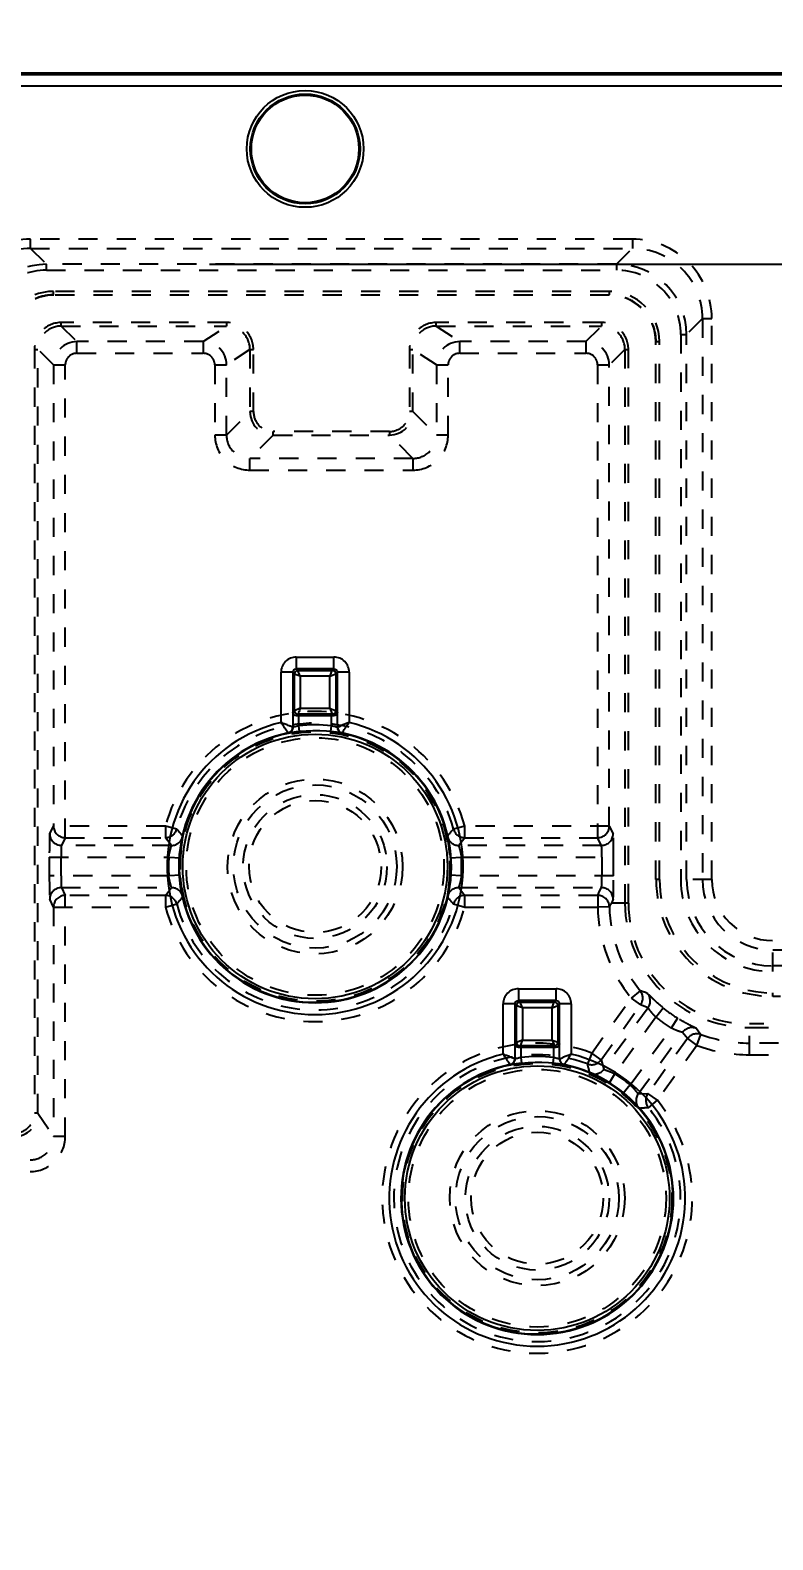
# Model space of a CAD drawing. Header units: millimetres. Extents: x -1265 to 1982, y -12197 to 1934.
# Drawn here: x 162.2 to 225.7, y 158.4 to 287.5 of the extents above; entities that cross this region are included whole.
import ezdxf

# ---------------------------------------------------------------- set-up
doc = ezdxf.new("R2010")
doc.units = ezdxf.units.MM
doc.header["$LTSCALE"] = 16.335
doc.header["$PDMODE"] = 3
doc.header["$PDSIZE"] = 0.3125
doc.linetypes.add('HIDDEN', pattern=[0.2, 0.1, -0.1])
doc.layers.get('0').update_dxf_attribs({"linetype": 'CONTINUOUS'})
doc.layers.get('Defpoints').update_dxf_attribs({"linetype": 'CONTINUOUS'})
doc.layers.add('DEFAULT_2', color=8, linetype='HIDDEN')
doc.styles.get("Standard").update_dxf_attribs({"font": 'txt', "width": 0.8})
doc.dimstyles.new('11', dxfattribs={"dimtxt": 8, "dimasz": 8, "dimexe": 0, "dimexo": 0, "dimgap": 0, "dimtad": 0, "dimdsep": 46, "dimtxsty": 'Standard', "dimcen": 0, "dimclrd": 4, "dimclre": 4, "dimclrt": 6, "dimazin": 0, "dimtp": 0.01, "dimtm": 0.01, "dimtfac": 1, "dimtofl": 0, "dimtmove": 0, "dimatfit": 3, "dimfxl": 0, "dimtolj": 1, "dimarcsym": 0})

# ---------------------------------------------------------------- blocks, each defined once
blk = doc.blocks.new('*D30')
at = {"color": 4, "lineweight": -2}
for p, q in [((-119.32, 272.03), (-119.32, 312.4)), ((-111.32, 312.4), (-23.03, 312.4)), ((292.68, 312.4), (-7.03, 312.4)), ((300.68, 239.95), (300.68, 312.4))]:
    blk.add_line(p, q, dxfattribs=at)
at = {"color": 4}
for points in [[(-111.32, 313.73), (-111.32, 311.06), (-119.32, 312.4)], [(292.68, 313.73), (292.68, 311.06), (300.68, 312.4)]]:
    blk.add_solid(points, dxfattribs=at)
at = {"layer": 'Defpoints', "color": 0}
for p in [(-119.32, 312.4), (-119.32, 272.03), (300.68, 239.95)]:
    blk.add_point(p, dxfattribs=at)
at = {"color": 6, "insert": (-15.03, 312.4), "char_height": 8, "attachment_point": 5}
blk.add_mtext('\\A1;420', dxfattribs=at)
blk = doc.blocks.new('*D91')
at = {"color": 4, "lineweight": -2}
for p, q in [((177.51, 267.5), (321.14, 267.5)), ((321.14, 259.5), (321.14, 178.35)), ((321.14, -109.45), (321.14, 146.35)), ((107.13, -117.45), (321.14, -117.45))]:
    blk.add_line(p, q, dxfattribs=at)
at = {"color": 4}
for points in [[(319.8, 259.5), (322.47, 259.5), (321.14, 267.5)], [(319.8, -109.45), (322.47, -109.45), (321.14, -117.45)]]:
    blk.add_solid(points, dxfattribs=at)
at = {"layer": 'Defpoints', "color": 0}
for p in [(177.51, 267.5), (321.14, 267.5), (107.13, -117.45)]:
    blk.add_point(p, dxfattribs=at)
at = {"color": 6, "insert": (321.14, 162.35), "char_height": 8, "attachment_point": 5, "rotation": 90}
blk.add_mtext('\\A1;384.95', dxfattribs=at)
blk = doc.blocks.new('*D92')
at = {"color": 4, "lineweight": -2}
for p, q in [((-114.64, 106.79), (-114.64, 300.34)), ((-106.64, 300.34), (19.43, 300.34)), ((287.99, 300.34), (48.23, 300.34)), ((295.99, 106.1), (295.99, 300.34))]:
    blk.add_line(p, q, dxfattribs=at)
at = {"color": 4}
for points in [[(-106.64, 301.67), (-106.64, 299.01), (-114.64, 300.34)], [(287.99, 301.67), (287.99, 299.01), (295.99, 300.34)]]:
    blk.add_solid(points, dxfattribs=at)
at = {"layer": 'Defpoints', "color": 0}
for p in [(-114.64, 300.34), (-114.64, 106.79), (295.99, 106.1)]:
    blk.add_point(p, dxfattribs=at)
at = {"color": 6, "insert": (33.83, 300.34), "char_height": 8, "attachment_point": 5}
blk.add_mtext('\\A1;410.63', dxfattribs=at)

msp = doc.modelspace()

# ---------------------------------------------------------------- linework, layer by layer
at = {"color": 7, "linetype": 'Continuous'}
for p, q in [((-112.325, 283.87), (293.68, 283.87)), ((86.781, 283.739), (293.548, 283.739)), ((293.548, 282.739), (85.655, 282.739)), ((184.915, 233.903), (184.915, 232.903)), ((184.915, 233.903), (188.14, 233.903)), ((188.14, 232.903), (188.14, 233.903)), ((183.615, 228.308), (183.615, 232.603)), ((184.615, 232.603), (183.615, 232.603)), ((184.615, 232.603), (184.615, 227.906)), ((184.615, 232.603), (184.758, 232.459)), ((184.758, 229.321), (184.758, 232.459)), ((188.14, 232.903), (184.915, 232.903)), ((185.058, 232.759), (184.915, 232.903)), ((185.058, 232.759), (187.996, 232.759)), ((185.258, 232.259), (185.058, 232.759)), ((187.796, 232.259), (188.296, 232.459)), ((188.14, 232.903), (187.996, 232.759)), ((188.296, 232.459), (188.44, 232.603)), ((188.296, 232.459), (188.296, 229.321)), ((188.436, 227.899), (188.44, 232.603)), ((189.44, 232.603), (188.44, 232.603)), ((189.44, 232.603), (189.44, 228.308)), ((185.258, 232.259), (185.258, 229.521)), ((187.796, 232.259), (185.258, 232.259)), ((187.796, 229.521), (187.796, 232.259)), ((184.758, 229.321), (184.619, 229.182)), ((185.258, 229.521), (184.758, 229.321)), ((184.926, 228.89), (185.058, 229.021)), ((187.996, 229.021), (185.058, 229.021)), ((185.119, 228.89), (185.119, 228.024)), ((187.936, 228.89), (185.119, 228.89)), ((185.258, 229.521), (187.796, 229.521)), ((187.796, 229.521), (187.996, 229.021)), ((187.936, 228.024), (187.936, 228.89)), ((187.996, 229.021), (188.128, 228.89)), ((188.436, 229.182), (188.296, 229.321)), ((184.218, 227.409), (184.214, 227.417)), ((184.619, 227.899), (184.615, 227.906)), ((185.119, 228.024), (185.177, 227.527)), ((187.878, 227.527), (187.936, 228.024)), ((188.44, 227.906), (188.436, 227.899)), ((188.84, 227.417), (188.837, 227.409)), ((203.915, 205.533), (203.915, 204.533)), ((203.915, 205.533), (207.14, 205.533)), ((207.14, 204.533), (207.14, 205.533)), ((202.615, 199.938), (202.615, 204.233)), ((203.615, 204.233), (202.615, 204.233)), ((203.615, 204.233), (203.615, 199.536)), ((203.615, 204.233), (203.758, 204.089)), ((203.758, 200.951), (203.758, 204.089)), ((207.14, 204.533), (203.915, 204.533)), ((204.058, 204.389), (203.915, 204.533)), ((204.058, 204.389), (206.996, 204.389)), ((204.258, 203.889), (204.058, 204.389)), ((206.796, 203.889), (207.296, 204.089)), ((207.14, 204.533), (206.996, 204.389)), ((207.296, 204.089), (207.44, 204.233)), ((207.296, 204.089), (207.296, 200.951)), ((207.436, 199.529), (207.44, 204.233)), ((208.44, 204.233), (207.44, 204.233)), ((208.44, 204.233), (208.44, 199.938)), ((204.258, 203.889), (204.258, 201.151)), ((206.796, 203.889), (204.258, 203.889)), ((206.796, 201.151), (206.796, 203.889)), ((203.758, 200.951), (203.619, 200.812)), ((204.258, 201.151), (203.758, 200.951)), ((203.926, 200.52), (204.058, 200.651)), ((206.996, 200.651), (204.058, 200.651)), ((204.119, 200.52), (204.119, 199.654)), ((206.936, 200.52), (204.119, 200.52)), ((204.258, 201.151), (206.796, 201.151)), ((206.796, 201.151), (206.996, 200.651)), ((206.936, 199.654), (206.936, 200.52)), ((206.996, 200.651), (207.128, 200.52)), ((207.436, 200.812), (207.296, 200.951)), ((203.218, 199.039), (203.214, 199.047)), ((203.619, 199.529), (203.615, 199.536)), ((204.119, 199.654), (204.177, 199.157)), ((206.878, 199.157), (206.936, 199.654)), ((207.44, 199.536), (207.436, 199.529)), ((207.84, 199.047), (207.837, 199.039))]:
    msp.add_line(p, q, dxfattribs=at)
for centre, radius in [((185.677, 277.37), 4.994), ((185.677, 277.37), 4.695), ((185.677, 277.37), 4.6), ((186.527, 215.99), 11.315), ((205.527, 187.62), 11.315)]:
    msp.add_circle(centre, radius, dxfattribs=at)
for centre, radius, start, end in [((184.915, 232.603), 1.3, 89.99916, 180.00084), ((188.14, 232.603), 1.3, 359.99916, 90.00084), ((185.058, 232.459), 0.3, 90.02116, 179.97893), ((187.996, 232.459), 0.3, 0.02116, 89.97893), ((185.058, 229.321), 0.3, 180.02116, 269.97893), ((187.996, 229.321), 0.3, 270.02116, 359.97893), ((186.527, 215.99), 12.658, 103.30213, 76.69787), ((186.527, 215.99), 11.658, 101.43936, 78.56053), ((186.527, 215.99), 11.614, 101.39723, 96.67677), ((157.719, 210.269), 31.559, 32.91155, 34.86164), ((186.587, 215.739), 11.872, 98.9694, 101.44117), ((186.583, 215.765), 11.845, 96.53368, 98.96983), ((186.527, 215.99), 12.116, 83.32323, 96.67677), ((224.9, 138.669), 96.399, 111.58328, 112.03631), ((203.915, 204.233), 1.3, 89.99916, 180.00084), ((207.14, 204.233), 1.3, 359.99916, 90.00084), ((204.058, 204.089), 0.3, 90.02116, 179.97893), ((206.996, 204.089), 0.3, 0.02116, 89.97893), ((204.058, 200.951), 0.3, 180.02116, 269.97893), ((206.996, 200.951), 0.3, 270.02116, 359.97893), ((205.527, 187.62), 12.658, 103.30213, 76.69787), ((205.527, 187.62), 11.658, 101.43936, 78.56053), ((205.527, 187.62), 11.614, 101.39723, 96.67677), ((176.719, 181.899), 31.559, 32.91155, 34.86164), ((205.587, 187.369), 11.872, 98.9694, 101.44117), ((205.583, 187.395), 11.845, 96.53368, 98.96983), ((205.527, 187.62), 12.116, 83.32323, 96.67677), ((243.9, 110.299), 96.399, 111.58328, 112.03631)]:
    msp.add_arc(centre, radius, start, end, dxfattribs=at)
for centre, start_param, end_param in [((185.119, 228.882), 1.5707963, 1.9650593), ((187.936, 228.882), 1.1765334, 1.5707963), ((204.119, 200.512), 1.5707963, 1.9650593), ((206.936, 200.512), 1.1765334, 1.5707963)]:
    msp.add_ellipse(centre, major_axis=(0.5, 0), ratio=0.0174551, start_param=start_param, end_param=end_param, dxfattribs=at)
for points, knots in [([(184.615, 232.603), (184.615, 232.679), (184.685, 232.833), (184.839, 232.903), (184.915, 232.903)], [0, 0, 0, 0, 0.4999999, 1, 1, 1, 1]), ([(185.258, 232.259), (185.145, 232.308), (184.991, 232.366), (184.824, 232.431), (184.773, 232.455), (184.758, 232.459)], [0, 0, 0, 0, 0.6880124, 0.9134133, 1, 1, 1, 1]), ([(187.796, 232.259), (187.845, 232.373), (187.903, 232.526), (187.968, 232.693), (187.992, 232.744), (187.996, 232.759)], [0, 0, 0, 0, 0.6880124, 0.9134133, 1, 1, 1, 1]), ([(188.14, 232.903), (188.216, 232.903), (188.37, 232.833), (188.44, 232.679), (188.44, 232.603)], [0, 0, 0, 0, 0.4999999, 1, 1, 1, 1]), ([(184.926, 228.89), (184.842, 228.889), (184.681, 228.958), (184.62, 229.114), (184.619, 229.182)], [0, 0, 0, 0, 0.5553371, 1, 1, 1, 1]), ([(185.258, 229.521), (185.209, 229.408), (185.151, 229.254), (185.086, 229.087), (185.063, 229.036), (185.058, 229.021)], [0, 0, 0, 0, 0.6880124, 0.9134133, 1, 1, 1, 1]), ([(187.796, 229.521), (187.91, 229.472), (188.063, 229.414), (188.23, 229.349), (188.281, 229.326), (188.296, 229.321)], [0, 0, 0, 0, 0.6880124, 0.9134133, 1, 1, 1, 1]), ([(188.436, 229.182), (188.434, 229.114), (188.374, 228.958), (188.213, 228.889), (188.128, 228.89)], [0, 0, 0, 0, 0.4447512, 1, 1, 1, 1]), ([(184.615, 227.905), (184.607, 227.91), (184.577, 227.92), (184.517, 227.947), (184.42, 227.985), (184.239, 228.06), (183.967, 228.169), (183.737, 228.26), (183.615, 228.308)], [0, 0, 0, 0, 0.0248345, 0.0871942, 0.1851478, 0.3129669, 0.6333742, 1, 1, 1, 1]), ([(184.214, 227.417), (184.249, 227.424), (184.39, 227.47), (184.51, 227.582), (184.56, 227.682)], [0, 0, 0, 0, 0.2419416, 1, 1, 1, 1]), ([(185.235, 227.533), (185.107, 227.519), (184.92, 227.496), (184.682, 227.464), (184.53, 227.443), (184.405, 227.425), (184.319, 227.414), (184.268, 227.409), (184.242, 227.406), (184.228, 227.407), (184.218, 227.407), (184.217, 227.409)], [0, 0, 0, 0, 0.3772752, 0.5495975, 0.7011385, 0.8261954, 0.919456, 0.9530746, 0.9777464, 0.9933275, 1, 1, 1, 1]), ([(184.568, 227.682), (184.552, 227.648), (184.472, 227.518), (184.328, 227.432), (184.218, 227.409)], [0, 0, 0, 0, 0.2542724, 1, 1, 1, 1]), ([(184.56, 227.682), (184.569, 227.7), (184.599, 227.771), (184.614, 227.849), (184.614, 227.907)], [0, 0, 0, 0, 0.259108, 1, 1, 1, 1]), ([(184.619, 227.899), (184.619, 227.881), (184.614, 227.807), (184.593, 227.734), (184.568, 227.682)], [0, 0, 0, 0, 0.2383948, 1, 1, 1, 1]), ([(184.686, 227.909), (184.67, 227.904), (184.654, 227.903), (184.62, 227.893), (184.619, 227.899)], [0, 0, 0, 0, 0.729946, 1, 1, 1, 1]), ([(185.119, 228.024), (185.075, 228.013), (184.93, 227.977), (184.787, 227.935), (184.686, 227.909)], [0, 0, 0, 0, 0.2987581, 1, 1, 1, 1]), ([(188.837, 227.409), (188.836, 227.407), (188.827, 227.407), (188.804, 227.406), (188.749, 227.412), (188.664, 227.423), (188.547, 227.439), (188.404, 227.459), (188.179, 227.49), (188.001, 227.513), (187.878, 227.527)], [0, 0, 0, 0, 0.0066464, 0.0220047, 0.0792356, 0.1705741, 0.2933945, 0.4435279, 0.6164573, 1, 1, 1, 1]), ([(188.436, 227.899), (188.435, 227.895), (188.415, 227.898), (188.391, 227.903), (188.342, 227.915), (188.254, 227.94), (188.116, 227.979), (187.999, 228.009), (187.936, 228.024)], [0, 0, 0, 0, 0.0222553, 0.0803725, 0.1729082, 0.2968072, 0.6205966, 1, 1, 1, 1]), ([(188.436, 227.899), (188.436, 227.881), (188.44, 227.807), (188.462, 227.734), (188.486, 227.683)], [0, 0, 0, 0, 0.2383939, 1, 1, 1, 1]), ([(188.44, 227.905), (188.447, 227.91), (188.475, 227.919), (188.531, 227.945), (188.622, 227.98), (188.692, 228.009), (188.732, 228.025)], [0, 0, 0, 0, 0.0794746, 0.2780778, 0.5905555, 1, 1, 1, 1]), ([(188.44, 227.907), (188.44, 227.889), (188.445, 227.814), (188.466, 227.741), (188.49, 227.69)], [0, 0, 0, 0, 0.240078, 1, 1, 1, 1]), ([(188.627, 227.507), (188.674, 227.471), (188.743, 227.433), (188.818, 227.413), (188.837, 227.409)], [0, 0, 0, 0, 0.7582447, 1, 1, 1, 1]), ([(188.631, 227.514), (188.647, 227.502), (188.711, 227.458), (188.785, 227.428), (188.841, 227.417)], [0, 0, 0, 0, 0.2590969, 1, 1, 1, 1]), ([(188.841, 227.417), (188.859, 227.445), (189.053, 227.746), (189.254, 228.042), (189.44, 228.308)], [0, 0, 0, 0, 0.094367, 1, 1, 1, 1]), ([(203.615, 204.233), (203.615, 204.309), (203.685, 204.463), (203.839, 204.533), (203.915, 204.533)], [0, 0, 0, 0, 0.4999999, 1, 1, 1, 1]), ([(204.258, 203.889), (204.145, 203.938), (203.991, 203.996), (203.824, 204.061), (203.773, 204.085), (203.758, 204.089)], [0, 0, 0, 0, 0.6880124, 0.9134133, 1, 1, 1, 1]), ([(206.796, 203.889), (206.845, 204.003), (206.903, 204.156), (206.968, 204.323), (206.992, 204.374), (206.996, 204.389)], [0, 0, 0, 0, 0.6880124, 0.9134133, 1, 1, 1, 1]), ([(207.14, 204.533), (207.216, 204.533), (207.37, 204.463), (207.44, 204.309), (207.44, 204.233)], [0, 0, 0, 0, 0.4999999, 1, 1, 1, 1]), ([(203.926, 200.52), (203.842, 200.519), (203.681, 200.588), (203.62, 200.744), (203.619, 200.812)], [0, 0, 0, 0, 0.5553371, 1, 1, 1, 1]), ([(204.258, 201.151), (204.209, 201.038), (204.151, 200.884), (204.086, 200.717), (204.063, 200.666), (204.058, 200.651)], [0, 0, 0, 0, 0.6880124, 0.9134133, 1, 1, 1, 1]), ([(206.796, 201.151), (206.91, 201.102), (207.063, 201.044), (207.23, 200.979), (207.281, 200.956), (207.296, 200.951)], [0, 0, 0, 0, 0.6880124, 0.9134133, 1, 1, 1, 1]), ([(207.436, 200.812), (207.434, 200.744), (207.374, 200.588), (207.213, 200.519), (207.128, 200.52)], [0, 0, 0, 0, 0.4447512, 1, 1, 1, 1]), ([(203.615, 199.535), (203.607, 199.54), (203.577, 199.55), (203.517, 199.577), (203.42, 199.615), (203.239, 199.69), (202.967, 199.799), (202.737, 199.89), (202.615, 199.938)], [0, 0, 0, 0, 0.0248345, 0.0871942, 0.1851478, 0.3129669, 0.6333742, 1, 1, 1, 1]), ([(203.214, 199.047), (203.249, 199.054), (203.39, 199.1), (203.51, 199.212), (203.56, 199.312)], [0, 0, 0, 0, 0.2419416, 1, 1, 1, 1]), ([(204.235, 199.163), (204.107, 199.149), (203.92, 199.126), (203.682, 199.094), (203.53, 199.073), (203.405, 199.055), (203.319, 199.044), (203.268, 199.039), (203.242, 199.036), (203.228, 199.037), (203.218, 199.037), (203.217, 199.039)], [0, 0, 0, 0, 0.3772752, 0.5495975, 0.7011385, 0.8261954, 0.919456, 0.9530746, 0.9777464, 0.9933275, 1, 1, 1, 1]), ([(203.568, 199.312), (203.552, 199.278), (203.472, 199.148), (203.328, 199.062), (203.218, 199.039)], [0, 0, 0, 0, 0.2542724, 1, 1, 1, 1]), ([(203.56, 199.312), (203.569, 199.33), (203.599, 199.401), (203.614, 199.479), (203.614, 199.537)], [0, 0, 0, 0, 0.259108, 1, 1, 1, 1]), ([(203.619, 199.529), (203.619, 199.511), (203.614, 199.437), (203.593, 199.364), (203.568, 199.312)], [0, 0, 0, 0, 0.2383948, 1, 1, 1, 1]), ([(203.686, 199.539), (203.67, 199.534), (203.654, 199.533), (203.62, 199.523), (203.619, 199.529)], [0, 0, 0, 0, 0.729946, 1, 1, 1, 1]), ([(204.119, 199.654), (204.075, 199.643), (203.93, 199.607), (203.787, 199.565), (203.686, 199.539)], [0, 0, 0, 0, 0.2987581, 1, 1, 1, 1]), ([(207.837, 199.039), (207.836, 199.037), (207.827, 199.037), (207.804, 199.036), (207.749, 199.042), (207.664, 199.053), (207.547, 199.069), (207.404, 199.089), (207.179, 199.12), (207.001, 199.143), (206.878, 199.157)], [0, 0, 0, 0, 0.0066464, 0.0220047, 0.0792356, 0.1705741, 0.2933945, 0.4435279, 0.6164573, 1, 1, 1, 1]), ([(207.436, 199.529), (207.435, 199.525), (207.415, 199.528), (207.391, 199.533), (207.342, 199.545), (207.254, 199.57), (207.116, 199.609), (206.999, 199.639), (206.936, 199.654)], [0, 0, 0, 0, 0.0222553, 0.0803725, 0.1729082, 0.2968072, 0.6205966, 1, 1, 1, 1]), ([(207.436, 199.529), (207.436, 199.511), (207.44, 199.437), (207.462, 199.364), (207.486, 199.313)], [0, 0, 0, 0, 0.2383939, 1, 1, 1, 1]), ([(207.44, 199.535), (207.447, 199.54), (207.475, 199.549), (207.531, 199.575), (207.622, 199.61), (207.692, 199.639), (207.732, 199.655)], [0, 0, 0, 0, 0.0794746, 0.2780778, 0.5905555, 1, 1, 1, 1]), ([(207.44, 199.537), (207.44, 199.519), (207.445, 199.444), (207.466, 199.371), (207.49, 199.32)], [0, 0, 0, 0, 0.240078, 1, 1, 1, 1]), ([(207.627, 199.137), (207.674, 199.101), (207.743, 199.063), (207.818, 199.043), (207.837, 199.039)], [0, 0, 0, 0, 0.7582447, 1, 1, 1, 1]), ([(207.631, 199.144), (207.647, 199.132), (207.711, 199.088), (207.785, 199.058), (207.841, 199.047)], [0, 0, 0, 0, 0.2590969, 1, 1, 1, 1]), ([(207.841, 199.047), (207.859, 199.075), (208.053, 199.376), (208.254, 199.672), (208.44, 199.938)], [0, 0, 0, 0, 0.094367, 1, 1, 1, 1])]:
    msp.add_open_spline(points, degree=3, knots=knots, dxfattribs=at)
for points in [[(188.486, 227.683), (188.518, 227.615), (188.568, 227.553), (188.627, 227.507)], [(188.49, 227.69), (188.523, 227.622), (188.572, 227.56), (188.631, 227.514)], [(207.486, 199.313), (207.518, 199.245), (207.568, 199.183), (207.627, 199.137)], [(207.49, 199.32), (207.523, 199.252), (207.572, 199.19), (207.631, 199.144)]]:
    msp.add_open_spline(points, degree=3, dxfattribs=at)
at = {"layer": 'DEFAULT_2', "color": 8, "linetype": 'HIDDEN'}
for p, q in [((162.19, 268.857), (162.19, 269.656)), ((213.664, 269.656), (162.19, 269.656)), ((162.19, 268.857), (213.664, 268.857)), ((162.19, 268.857), (163.547, 267.5)), ((212.308, 267.5), (213.664, 268.857)), ((213.664, 269.656), (213.664, 268.857)), ((163.547, 267), (163.547, 267.5)), ((212.308, 267.5), (163.547, 267.5)), ((212.308, 267.5), (212.308, 267)), ((163.547, 267), (212.308, 267)), ((164.161, 264.886), (164.161, 265.186)), ((211.694, 265.186), (164.161, 265.186)), ((164.177, 264.87), (164.161, 264.886)), ((211.678, 264.87), (164.177, 264.87)), ((211.678, 264.87), (211.694, 264.886)), ((211.694, 265.186), (211.694, 264.886)), ((164.824, 262.223), (164.824, 262.523)), ((178.957, 262.523), (164.824, 262.523)), ((164.824, 262.223), (178.957, 262.223)), ((164.824, 262.223), (166.16, 260.887)), ((176.953, 260.887), (178.957, 262.223)), ((178.957, 262.523), (178.957, 262.223)), ((196.897, 262.223), (196.897, 262.523)), ((196.897, 262.223), (211.03, 262.223)), ((196.897, 262.223), (198.901, 260.887)), ((211.03, 262.523), (196.898, 262.523)), ((209.695, 260.887), (211.03, 262.223)), ((211.03, 262.523), (211.03, 262.223)), ((219.663, 262.857), (218.307, 261.501)), ((219.663, 262.857), (219.663, 214.87)), ((219.663, 262.857), (220.463, 262.857)), ((220.463, 214.87), (220.463, 262.857)), ((166.16, 259.888), (166.16, 260.887)), ((176.953, 260.887), (166.16, 260.887)), ((176.953, 260.887), (176.953, 259.888)), ((198.901, 259.888), (198.901, 260.887)), ((209.695, 260.887), (198.901, 260.887)), ((209.695, 260.887), (209.695, 259.888)), ((215.677, 260.871), (215.693, 260.887)), ((215.677, 214.87), (215.677, 260.871)), ((215.693, 260.887), (215.993, 260.887)), ((215.993, 214.87), (215.993, 260.887)), ((217.807, 261.501), (217.807, 214.87)), ((217.807, 261.501), (218.307, 261.501)), ((218.307, 214.87), (218.307, 261.501)), ((162.524, 260.223), (162.524, 194.9)), ((162.524, 260.223), (162.824, 260.223)), ((162.824, 194.9), (162.824, 260.223)), ((164.16, 258.888), (162.824, 260.223)), ((166.16, 259.888), (176.953, 259.888)), ((180.957, 260.224), (178.953, 258.888)), ((180.957, 260.224), (180.957, 254.899)), ((180.957, 260.224), (181.257, 260.224)), ((181.257, 254.899), (181.257, 260.224)), ((194.598, 260.224), (194.598, 254.899)), ((194.598, 260.224), (194.898, 260.224)), ((194.898, 254.899), (194.898, 260.224)), ((196.902, 258.888), (194.898, 260.224)), ((198.901, 259.888), (209.695, 259.888)), ((213.03, 260.223), (211.694, 258.888)), ((213.03, 260.223), (213.03, 212.87)), ((213.03, 260.223), (213.33, 260.223)), ((213.33, 212.87), (213.33, 260.223)), ((164.16, 258.888), (164.16, 219.456)), ((164.16, 258.888), (165.16, 258.888)), ((165.16, 218.457), (165.16, 258.888)), ((177.953, 258.888), (177.953, 252.895)), ((177.953, 258.888), (178.953, 258.888)), ((178.953, 252.895), (178.953, 258.888)), ((196.902, 258.888), (196.902, 252.895)), ((196.902, 258.888), (197.901, 258.888)), ((197.901, 252.895), (197.901, 258.888)), ((210.694, 258.888), (210.694, 218.457)), ((210.694, 258.888), (211.694, 258.888)), ((211.694, 219.456), (211.694, 258.888)), ((178.953, 252.895), (180.957, 254.899)), ((181.257, 254.899), (180.957, 254.899)), ((194.898, 254.899), (194.598, 254.899)), ((194.898, 254.899), (196.902, 252.895)), ((182.956, 252.9), (182.956, 253.2)), ((192.898, 253.2), (182.956, 253.2)), ((192.898, 253.2), (192.898, 252.9)), ((178.953, 252.895), (177.953, 252.895)), ((182.956, 252.9), (180.952, 250.896)), ((182.956, 252.9), (192.898, 252.9)), ((194.902, 250.896), (192.898, 252.9)), ((197.901, 252.895), (196.902, 252.895)), ((180.952, 249.896), (180.952, 250.896)), ((194.902, 250.896), (180.952, 250.896)), ((194.902, 250.896), (194.902, 249.896)), ((180.952, 249.896), (194.902, 249.896)), ((163.831, 218.797), (164.16, 219.456)), ((173.726, 219.456), (164.16, 219.456)), ((165.16, 218.457), (164.83, 217.798)), ((165.16, 218.457), (173.726, 218.457)), ((173.726, 219.456), (173.726, 218.457)), ((174.691, 219.195), (173.726, 219.456)), ((174.241, 217.798), (173.726, 218.457)), ((199.328, 219.456), (198.364, 219.195)), ((199.328, 218.457), (198.814, 217.798)), ((199.328, 218.457), (199.328, 219.456)), ((211.694, 219.456), (199.328, 219.456)), ((199.328, 218.457), (210.694, 218.457)), ((211.024, 217.798), (210.694, 218.457)), ((211.694, 219.456), (212.024, 218.797)), ((174.241, 217.798), (164.83, 217.798)), ((211.024, 217.798), (198.814, 217.798)), ((163.797, 216.798), (163.797, 215.182)), ((163.797, 216.798), (174.018, 216.798)), ((164.797, 215.182), (164.797, 216.798)), ((174.018, 216.798), (175.015, 216.734)), ((198.039, 216.734), (199.037, 216.798)), ((199.037, 216.798), (212.057, 216.798)), ((211.058, 216.798), (211.058, 215.182)), ((212.057, 215.182), (212.057, 216.798)), ((174.018, 215.182), (163.797, 215.182)), ((175.015, 215.247), (174.018, 215.182)), ((199.037, 215.182), (198.039, 215.247)), ((212.057, 215.182), (199.037, 215.182)), ((215.993, 214.87), (215.693, 214.87)), ((220.463, 214.87), (217.807, 214.87)), ((164.16, 212.525), (163.831, 213.184)), ((164.83, 214.183), (174.241, 214.183)), ((164.83, 214.183), (165.16, 213.524)), ((165.16, 192.896), (165.16, 213.524)), ((173.726, 213.524), (165.16, 213.524)), ((173.726, 213.524), (174.241, 214.183)), ((173.726, 213.524), (173.726, 212.525)), ((198.814, 214.183), (211.024, 214.183)), ((198.814, 214.183), (199.328, 213.524)), ((199.328, 212.525), (199.328, 213.524)), ((210.699, 213.524), (199.328, 213.524)), ((210.699, 213.524), (210.867, 213.87)), ((210.699, 213.524), (210.699, 212.525)), ((210.867, 213.87), (211.024, 214.183)), ((212.024, 213.184), (211.867, 212.87)), ((164.16, 212.525), (164.16, 192.896)), ((164.16, 212.525), (173.726, 212.525)), ((173.726, 212.525), (174.691, 212.786)), ((198.364, 212.786), (199.328, 212.525)), ((199.328, 212.525), (210.699, 212.525)), ((211.699, 212.551), (210.699, 212.525)), ((213.33, 212.87), (211.867, 212.87)), ((225.677, 207), (225.677, 209.656)), ((293.664, 209.656), (225.677, 209.656)), ((225.677, 208.857), (293.664, 208.857)), ((292.308, 207.5), (225.677, 207.5)), ((214.34, 205.36), (213.56, 204.734)), ((210.185, 200.037), (213.56, 204.734)), ((210.996, 199.454), (214.372, 204.151)), ((213.56, 204.734), (214.372, 204.151)), ((215.008, 203.907), (214.372, 204.151)), ((225.677, 204.87), (225.677, 205.186)), ((291.678, 204.87), (225.677, 204.87)), ((215.008, 203.907), (211.231, 198.652)), ((215.671, 203.116), (212.172, 198.249)), ((215.671, 203.116), (216.305, 203.889)), ((217.513, 203.02), (216.983, 202.173)), ((213.485, 197.306), (216.983, 202.173)), ((214.166, 196.542), (217.943, 201.797)), ((218.377, 201.271), (217.943, 201.797)), ((219.145, 202.134), (219.534, 201.626)), ((219.189, 200.688), (219.534, 201.626)), ((223.677, 199.888), (223.677, 202.523)), ((283.707, 202.523), (223.677, 202.523)), ((223.677, 202.223), (283.707, 202.223)), ((218.377, 201.271), (215.001, 196.575)), ((219.189, 200.688), (215.813, 195.992)), ((218.377, 201.271), (219.189, 200.688)), ((281.703, 200.887), (223.677, 200.887)), ((210.185, 200.037), (209.834, 199.102)), ((210.996, 199.454), (210.185, 200.037)), ((210.996, 199.454), (211.231, 198.652)), ((223.677, 199.888), (281.703, 199.888)), ((211.643, 197.402), (212.172, 198.249)), ((213.485, 197.306), (212.85, 196.534)), ((214.166, 196.542), (215.001, 196.575)), ((215.813, 195.992), (215.001, 196.575)), ((215.038, 195.361), (215.813, 195.992)), ((162.824, 194.9), (162.524, 194.9)), ((162.824, 194.9), (164.16, 192.896)), ((165.16, 192.896), (164.16, 192.896))]:
    msp.add_line(p, q, dxfattribs=at)
for centre, radius in [((186.527, 215.99), 11.517), ((186.527, 215.99), 11.017), ((186.527, 215.99), 7.483), ((186.527, 215.99), 6.983), ((186.527, 215.99), 6.151), ((186.527, 215.99), 5.651), ((205.527, 187.62), 11.517), ((205.527, 187.62), 11.017), ((205.527, 187.62), 7.483), ((205.527, 187.62), 6.983), ((205.527, 187.62), 6.151), ((205.527, 187.62), 5.651)]:
    msp.add_circle(centre, radius, dxfattribs=at)
for centre, radius, start, end in [((162.19, 262.857), 6.799, 89.99815, 180.00185), ((162.189, 262.858), 5.998, 89.99322, 180.00678), ((213.664, 262.857), 6.799, 359.99815, 90.00185), ((213.665, 262.858), 5.998, 359.99325, 90.00675), ((163.547, 261.501), 5.999, 90.00197, 179.99803), ((212.307, 261.501), 5.999, 0.00197, 89.99803), ((163.546, 261.501), 5.499, 89.99449, 180.00552), ((212.308, 261.501), 5.499, 359.99449, 90.00552), ((164.161, 260.887), 4.299, 90.00032, 179.99968), ((211.693, 260.887), 4.299, 0.00032, 89.99968), ((164.824, 260.224), 2.3, 89.99614, 180.00386), ((164.824, 260.224), 1.999, 89.99269, 180.00731), ((178.957, 260.224), 2.299, 0.00376, 90.01586), ((178.958, 260.224), 1.999, 359.99612, 90.01806), ((196.897, 260.224), 2.299, 89.98325, 179.99711), ((196.897, 260.224), 1.999, 89.98194, 180.00388), ((211.03, 260.224), 2.3, 359.99614, 90.00386), ((211.031, 260.224), 1.999, 359.99269, 90.00731), ((166.16, 258.887), 2, 90.00872, 179.99128), ((176.953, 258.887), 2, 0.01308, 89.98692), ((198.902, 258.887), 2, 90.01308, 179.98692), ((209.694, 258.887), 2, 0.00872, 89.99128), ((166.16, 258.888), 1, 89.99638, 180.00362), ((176.953, 258.888), 1, 0.00003, 90.01088), ((198.901, 258.888), 1, 89.98912, 179.99997), ((209.695, 258.888), 1, 359.99638, 90.00362), ((182.956, 254.899), 1.999, 180.00036, 269.99964), ((182.956, 254.899), 1.699, 179.98821, 270.01179), ((192.898, 254.899), 1.999, 270.00039, 359.99961), ((192.898, 254.899), 1.699, 269.98821, 0.01179), ((180.952, 252.895), 2.999, 179.98948, 270.01052), ((180.951, 252.894), 1.998, 179.96413, 270.03587), ((194.903, 252.895), 2.999, 269.98948, 0.01052), ((194.904, 252.894), 1.998, 269.96413, 0.03587), ((186.527, 215.99), 13.262, 15.14882, 164.85118), ((186.527, 215.99), 12.262, 15.14882, 164.85118), ((164.831, 218.798), 1, 180.0552, 269.97098), ((165.16, 219.457), 1, 180.03746, 269.98873), ((173.724, 219.457), 1.001, 270.11774, 344.82263), ((174.24, 218.798), 1.001, 270.06339, 347.06866), ((117.245, 287.269), 105.898, 319.55774, 319.99743), ((198.815, 218.798), 1.001, 192.87574, 269.93642), ((199.33, 219.457), 1.001, 195.12145, 269.88225), ((210.694, 219.457), 1, 270.01127, 359.96254), ((211.023, 218.798), 1, 270.02902, 359.9448), ((186.527, 215.99), 12.536, 176.30452, 183.69548), ((186.527, 215.99), 12.536, 356.30452, 3.69548), ((225.677, 214.87), 9.984, 180, 270), ((225.677, 214.87), 9.684, 180, 270), ((225.677, 214.87), 7.87, 180, 270), ((225.677, 214.87), 7.37, 180, 270), ((225.677, 214.87), 6.014, 180, 270), ((225.677, 214.87), 5.214, 180, 270), ((164.831, 213.183), 1, 90.02902, 179.9448), ((165.16, 212.524), 1, 90.01127, 179.96254), ((173.724, 212.524), 1.001, 15.17738, 89.88204), ((174.24, 213.182), 1.001, 12.87574, 89.93642), ((367.516, 49.911), 252.408, 139.62888, 139.81323), ((198.815, 213.182), 1.001, 90.06339, 167.06866), ((14.63, 58.222), 240.099, 40.07152, 40.2656), ((199.33, 212.524), 1.001, 90.11754, 164.87855), ((210.698, 212.524), 1, 1.55898, 91.52646), ((211.023, 213.183), 1, 0.0552, 89.97098), ((186.527, 215.99), 13.262, 195.14882, 344.85118), ((186.527, 215.99), 12.262, 195.14882, 344.85118), ((223.677, 212.87), 12.983, 181.52579, 218.80831), ((242.623, 196.418), 34.88, 151.85677, 152.44936), ((223.677, 212.87), 11.983, 181.52579, 218.80831), ((223.677, 212.87), 10.647, 180, 270), ((223.677, 212.87), 10.347, 180, 270), ((140.2, -12.212), 229.857, 71.02336, 71.18325), ((213.559, 204.733), 1.001, 324.37693, 38.8008), ((214.196, 204.49), 1, 324.30428, 41.42902), ((223.677, 212.87), 12.62, 230.62016, 237.96179), ((223.677, 212.87), 11.62, 230.62016, 237.96179), ((218.755, 201.213), 1, 67.09689, 144.27746), ((219.188, 200.687), 1.001, 69.78076, 144.20325), ((223.677, 212.87), 11.983, 249.77363, 270), ((205.527, 187.62), 13.262, 69.43979, 39.14215), ((223.677, 212.87), 12.983, 249.77363, 270), ((205.527, 187.62), 12.262, 69.43979, 39.14215), ((210.185, 200.04), 1.001, 249.41231, 324.17276), ((107.213, 172.968), 105.895, 13.8486, 14.28829), ((210.419, 199.237), 1.001, 247.16671, 324.22739), ((205.527, 187.62), 12.536, 50.59549, 57.98645), ((214.979, 195.959), 1.001, 144.35436, 221.35963), ((215.815, 195.993), 1.001, 144.40852, 219.16952), ((233.302, -44.043), 240.099, 94.36249, 94.55657), ((160.825, 194.899), 2, 270.00432, 0.00383), ((160.825, 194.899), 1.699, 270.00254, 0.01827), ((162.161, 192.895), 2.999, 270.00287, 0.01683), ((162.161, 192.895), 1.999, 269.98699, 0.03483)]:
    msp.add_arc(centre, radius, start, end, dxfattribs=at)
for centre, major_axis in [((164.178, 260.87), (-2.829, 2.829)), ((211.677, 260.87), (2.829, 2.829))]:
    msp.add_ellipse(centre, major_axis=major_axis, ratio=0.9996955, start_param=-0.7852619, end_param=0.7852619, dxfattribs=at)
for points, knots in [([(164.161, 264.886), (163.64, 264.886), (162.592, 264.67), (161.257, 263.791), (160.377, 262.455), (160.161, 261.407), (160.161, 260.887)], [0, 0, 0, 0, 0.2501757, 0.4999999, 0.7498237, 1, 1, 1, 1]), ([(215.693, 260.887), (215.693, 261.407), (215.477, 262.455), (214.598, 263.791), (213.262, 264.67), (212.214, 264.886), (211.694, 264.886)], [0, 0, 0, 0, 0.2501757, 0.4999999, 0.7498237, 1, 1, 1, 1]), ([(163.831, 218.797), (163.823, 218.782), (163.826, 218.722), (163.814, 218.604), (163.812, 218.416), (163.806, 218.171), (163.802, 217.874), (163.798, 217.411), (163.797, 217.048), (163.797, 216.798)], [0, 0, 0, 0, 0.0252719, 0.0861323, 0.1806552, 0.3051201, 0.4551205, 0.6252715, 1, 1, 1, 1]), ([(175.015, 216.734), (175.03, 216.972), (175.061, 217.317), (175.114, 217.751), (175.151, 218.021), (175.182, 218.241), (175.204, 218.39), (175.214, 218.481), (175.219, 218.526), (175.219, 218.555), (175.218, 218.571), (175.215, 218.574)], [0, 0, 0, 0, 0.3870864, 0.5590511, 0.7078005, 0.8288317, 0.9190953, 0.9519027, 0.9763099, 0.9922761, 1, 1, 1, 1]), ([(197.839, 218.574), (197.836, 218.571), (197.836, 218.555), (197.836, 218.526), (197.84, 218.481), (197.85, 218.39), (197.872, 218.241), (197.904, 218.021), (197.941, 217.75), (197.993, 217.316), (198.024, 216.972), (198.039, 216.734)], [0, 0, 0, 0, 0.0077181, 0.0236694, 0.0480605, 0.080859, 0.1711185, 0.2921684, 0.4409968, 0.6129968, 1, 1, 1, 1]), ([(212.057, 216.798), (212.057, 217.048), (212.056, 217.411), (212.052, 217.874), (212.049, 218.171), (212.042, 218.416), (212.04, 218.604), (212.028, 218.722), (212.031, 218.782), (212.024, 218.797)], [0, 0, 0, 0, 0.374726, 0.544877, 0.6948788, 0.8193447, 0.9138681, 0.9747284, 1, 1, 1, 1]), ([(164.83, 217.798), (164.824, 217.791), (164.824, 217.758), (164.815, 217.701), (164.811, 217.606), (164.806, 217.484), (164.802, 217.336), (164.798, 217.105), (164.797, 216.923), (164.797, 216.798)], [0, 0, 0, 0, 0.026378, 0.0879337, 0.1820645, 0.3058672, 0.4557909, 0.6258521, 1, 1, 1, 1]), ([(174.018, 216.798), (174.034, 216.926), (174.069, 217.11), (174.125, 217.342), (174.165, 217.49), (174.198, 217.609), (174.228, 217.704), (174.238, 217.756), (174.248, 217.793), (174.241, 217.798)], [0, 0, 0, 0, 0.3756846, 0.5469642, 0.6979378, 0.8221499, 0.915768, 0.9756865, 1, 1, 1, 1]), ([(198.814, 217.798), (198.807, 217.793), (198.817, 217.756), (198.827, 217.704), (198.856, 217.609), (198.89, 217.49), (198.93, 217.342), (198.986, 217.11), (199.02, 216.926), (199.037, 216.798)], [0, 0, 0, 0, 0.0243135, 0.084232, 0.1778501, 0.3020622, 0.4530358, 0.6243154, 1, 1, 1, 1]), ([(211.058, 216.798), (211.058, 216.923), (211.056, 217.105), (211.052, 217.336), (211.049, 217.484), (211.043, 217.606), (211.039, 217.701), (211.03, 217.758), (211.03, 217.791), (211.024, 217.798)], [0, 0, 0, 0, 0.3741479, 0.5442091, 0.6941328, 0.8179355, 0.9120663, 0.973622, 1, 1, 1, 1]), ([(163.797, 215.182), (163.797, 214.932), (163.798, 214.569), (163.802, 214.106), (163.806, 213.81), (163.812, 213.564), (163.814, 213.377), (163.826, 213.259), (163.823, 213.199), (163.831, 213.184)], [0, 0, 0, 0, 0.3747261, 0.5448771, 0.6948789, 0.8193448, 0.9138682, 0.9747284, 1, 1, 1, 1]), ([(164.797, 215.182), (164.797, 215.057), (164.798, 214.876), (164.802, 214.644), (164.806, 214.496), (164.811, 214.374), (164.815, 214.279), (164.824, 214.222), (164.824, 214.189), (164.83, 214.183)], [0, 0, 0, 0, 0.3741479, 0.5442091, 0.6941328, 0.8179355, 0.9120663, 0.973622, 1, 1, 1, 1]), ([(174.241, 214.183), (174.248, 214.187), (174.238, 214.225), (174.228, 214.276), (174.198, 214.371), (174.165, 214.491), (174.125, 214.639), (174.069, 214.871), (174.034, 215.055), (174.018, 215.182)], [0, 0, 0, 0, 0.0243135, 0.084232, 0.1778501, 0.3020622, 0.4530358, 0.6243154, 1, 1, 1, 1]), ([(175.215, 213.406), (175.218, 213.41), (175.219, 213.426), (175.219, 213.454), (175.214, 213.5), (175.204, 213.59), (175.182, 213.74), (175.151, 213.96), (175.114, 214.23), (175.061, 214.664), (175.03, 215.008), (175.015, 215.247)], [0, 0, 0, 0, 0.0077181, 0.0236694, 0.0480605, 0.080859, 0.1711185, 0.2921684, 0.4409968, 0.6129968, 1, 1, 1, 1]), ([(198.039, 215.247), (198.024, 215.008), (197.993, 214.664), (197.941, 214.23), (197.904, 213.96), (197.872, 213.74), (197.85, 213.59), (197.84, 213.5), (197.836, 213.454), (197.836, 213.426), (197.836, 213.41), (197.839, 213.406)], [0, 0, 0, 0, 0.3870864, 0.5590511, 0.7078005, 0.8288317, 0.9190953, 0.9519027, 0.9763099, 0.9922761, 1, 1, 1, 1]), ([(199.037, 215.182), (199.02, 215.055), (198.986, 214.871), (198.93, 214.639), (198.89, 214.491), (198.856, 214.371), (198.827, 214.276), (198.817, 214.225), (198.807, 214.187), (198.814, 214.183)], [0, 0, 0, 0, 0.3756846, 0.5469642, 0.6979378, 0.8221499, 0.915768, 0.9756865, 1, 1, 1, 1]), ([(211.024, 214.183), (211.03, 214.189), (211.03, 214.222), (211.039, 214.279), (211.043, 214.374), (211.049, 214.496), (211.052, 214.644), (211.056, 214.876), (211.058, 215.057), (211.058, 215.182)], [0, 0, 0, 0, 0.026378, 0.0879337, 0.1820645, 0.3058672, 0.4557909, 0.6258521, 1, 1, 1, 1]), ([(212.024, 213.184), (212.031, 213.199), (212.028, 213.259), (212.04, 213.377), (212.042, 213.564), (212.049, 213.81), (212.052, 214.106), (212.056, 214.569), (212.057, 214.932), (212.057, 215.182)], [0, 0, 0, 0, 0.0252719, 0.0861322, 0.1806551, 0.30512, 0.4551204, 0.6252714, 1, 1, 1, 1]), ([(216.305, 203.889), (216.12, 204.041), (215.859, 204.267), (215.539, 204.566), (215.344, 204.758), (215.186, 204.915), (215.071, 205.037), (214.993, 205.106), (214.96, 205.148), (214.946, 205.152)], [0, 0, 0, 0, 0.3866569, 0.5584923, 0.7072388, 0.8284264, 0.9189843, 0.9765227, 1, 1, 1, 1]), ([(215.671, 203.116), (215.576, 203.204), (215.447, 203.34), (215.294, 203.524), (215.2, 203.645), (215.124, 203.749), (215.069, 203.826), (215.035, 203.877), (215.017, 203.899), (215.011, 203.906), (215.008, 203.907)], [0, 0, 0, 0, 0.3733973, 0.5440399, 0.6948816, 0.8195419, 0.914124, 0.9752854, 0.9923166, 1, 1, 1, 1]), ([(219.144, 202.135), (219.135, 202.146), (219.085, 202.164), (218.995, 202.216), (218.842, 202.286), (218.643, 202.386), (218.399, 202.511), (218.014, 202.718), (217.716, 202.893), (217.513, 203.02)], [0, 0, 0, 0, 0.0234541, 0.080965, 0.1715157, 0.292719, 0.4415434, 0.6134164, 1, 1, 1, 1]), ([(217.943, 201.797), (217.942, 201.799), (217.933, 201.802), (217.907, 201.813), (217.848, 201.829), (217.756, 201.857), (217.634, 201.895), (217.49, 201.946), (217.266, 202.033), (217.096, 202.112), (216.983, 202.173)], [0, 0, 0, 0, 0.0076834, 0.0247146, 0.085876, 0.1804581, 0.3051184, 0.4559602, 0.6266028, 1, 1, 1, 1]), ([(210.031, 198.314), (210.032, 198.309), (210.045, 198.3), (210.069, 198.283), (210.108, 198.26), (210.187, 198.216), (210.321, 198.146), (210.518, 198.043), (210.76, 197.915), (211.143, 197.705), (211.44, 197.529), (211.643, 197.402)], [0, 0, 0, 0, 0.0077181, 0.0236698, 0.0480615, 0.0808607, 0.1711236, 0.292178, 0.4410111, 0.6130108, 1, 1, 1, 1]), ([(211.231, 198.652), (211.23, 198.643), (211.267, 198.63), (211.314, 198.608), (211.408, 198.576), (211.525, 198.534), (211.669, 198.48), (211.89, 198.39), (212.059, 198.31), (212.172, 198.249)], [0, 0, 0, 0, 0.0243135, 0.084232, 0.1778501, 0.3020621, 0.4530357, 0.6243152, 1, 1, 1, 1]), ([(212.85, 196.534), (213.035, 196.382), (213.297, 196.157), (213.618, 195.861), (213.816, 195.673), (213.976, 195.519), (214.085, 195.414), (214.152, 195.353), (214.187, 195.323), (214.21, 195.306), (214.223, 195.297), (214.228, 195.297)], [0, 0, 0, 0, 0.3870731, 0.5590357, 0.7077885, 0.8288247, 0.9190924, 0.9519009, 0.976309, 0.9922759, 1, 1, 1, 1]), ([(213.485, 197.306), (213.578, 197.219), (213.708, 197.083), (213.863, 196.902), (213.96, 196.783), (214.038, 196.686), (214.098, 196.607), (214.134, 196.569), (214.158, 196.539), (214.166, 196.542)], [0, 0, 0, 0, 0.3756848, 0.5469643, 0.6979379, 0.8221499, 0.915768, 0.9756865, 1, 1, 1, 1])]:
    msp.add_open_spline(points, degree=3, knots=knots, dxfattribs=at)
msp.add_open_spline([(174.69, 219.195), (174.865, 218.988), (175.04, 218.781), (175.215, 218.574)], degree=3, dxfattribs=at)

# ---------------------------------------------------------------- dimensions: what is measured, and where the dimension line sits
for base, p1, p2, picture, middle in [((-119.323, 312.396), (300.677, 239.948), (-119.323, 272.034), '*D30', (-15.032, 312.396)), ((-114.639, 300.339), (295.993, 106.101), (-114.639, 106.794), '*D92', (33.835, 300.339))]:
    dim = msp.add_linear_dim(base=base, p1=p1, p2=p2, dimstyle='11')
    dim.commit()
    dim.dimension.update_dxf_attribs({"geometry": picture, "text_midpoint": middle, "dimtype": 160})
dim = msp.add_linear_dim(base=(321.1378, 267.4999), p1=(107.1313, -117.4455), p2=(177.5085, 267.4999), angle=90, dimstyle='11')
dim.commit()
dim.dimension.update_dxf_attribs({"geometry": '*D91', "text_midpoint": (321.1378, 162.3454), "dimtype": 160})

doc.saveas('drawing.dxf')
